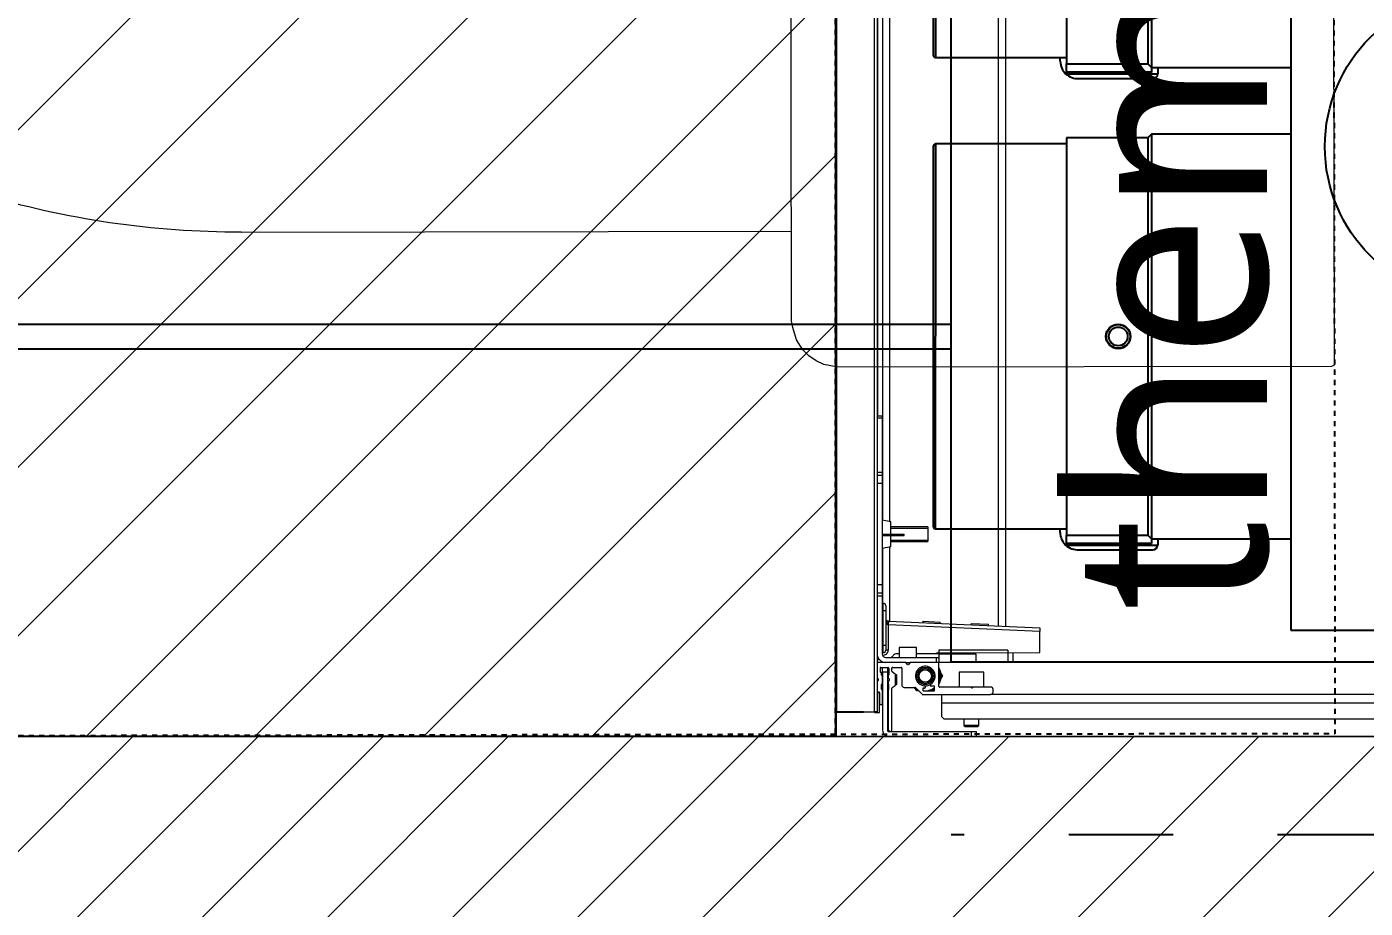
# Model space of a CAD drawing. Header units: centimetres. Extents: x 2191 to 12545, y -680 to 18662.
# Drawn here: x 10166.2 to 10220.5, y 9102.4 to 9138.2 of the extents above; entities that cross this region are included whole.
import ezdxf

# ---------------------------------------------------------------- set-up
doc = ezdxf.new("R2010")
doc.units = ezdxf.units.CM
for name, pattern in [('prlm_vmc', [0.282222, 0.141111, -0.141111]), ('Style de ligne -1', [0.41664, 0.20828, -0.20836]), ('VW-01', [0.41656, 0.20828, -0.20828])]:
    doc.linetypes.add(name, pattern=pattern)
for name, color, linetype in [('B Aménagement intérieur', 252, 'Continuous'), ('B Faux plafonds', 252, 'Continuous'), ('B Faux plafonds_Hatch', 252, 'Continuous'), ('B GÈnÈral_Hatch', 252, 'Continuous'), ('B Général', 252, 'Continuous'), ('C ANNOTATIONS-prestations', 252, 'Continuous'), ('D SURFACES-shab', 252, 'Continuous'), ('prlm-CHAUFF', 4, 'Continuous')]:
    doc.layers.add(name, color=color, linetype=linetype)
doc.styles.add('prlm-chauff', font='trebucbi.ttf', dxfattribs={"height": 18})
doc.styles.get("Standard").update_dxf_attribs({"font": 'isocp.shx', "height": 15})

# ---------------------------------------------------------------- blocks, each defined once
blk = doc.blocks.new('200_wc-2')
at = {"layer": 'B Général', "color": 7, "linetype": 'Continuous', "lineweight": 5}
for p, q in [((-25, -20.1), (-25, 0)), ((-24.9, 0.1), (24.9, 0.1)), ((-19.5, -44.2), (-19.5, -21.9))]:
    blk.add_line(p, q, dxfattribs=at)
at = {"layer": 'B Général', "color": 7, "linetype": 'Continuous', "lineweight": 5, "flags": 128}
blk.add_lwpolyline([(-25, -20.1), (-24.9, -20.6), (-24.75, -20.9), (-24.55, -21.2), (-24.3, -21.45), (-23.9, -21.7), (-23.4, -21.85), (-23.15, -21.9), (23.25, -21.9), (23.55, -21.85), (23.9, -21.7), (24.2, -21.5), (24.45, -21.3), (24.65, -21.05), (24.8, -20.75), (24.9, -20.5), (24.95, -20.3), (25, -20.1)], dxfattribs=at)
blk.add_lwpolyline([(-19.5, -44.199), (-19.5, -44.2, 0.036537), (-19.11, -49.53, 0.035337), (-17.941, -54.747), (-17.94, -54.75, 0.041299), (-16.221, -59.088), (-16.22, -59.09), (-16.217, -59.097, 0.041783), (-13.79, -63.08, 0.053503), (-10.774, -66.396), (-10.77, -66.4, 0.054816), (-7.122, -69.019), (-7.12, -69.02, 0.063755), (-3.68, -70.42), (-3.678, -70.421, 0.064897), (0, -70.9)], format="xyb", dxfattribs=at)
at = {"layer": 'B Général', "color": 7, "linetype": 'Continuous', "lineweight": 5}
blk.add_arc((-24.9, 0), 0.1, 90, 180, dxfattribs=at)
blk = doc.blocks.new('Groupe-126-1')
at = {"layer": 'B Général', "color": 154, "linetype": 'Style de ligne -1', "true_color": 0x0053a6, "flags": 128}
blk.add_lwpolyline([(-35.4, 7.6), (35.6, 7.6), (35.6, -32.4), (-35.4, -32.4)], close=True, dxfattribs=at)
at = {"layer": 'B Général', "xscale": -1, "rotation": 270}
blk.add_blockref('200_wc-2', (35.5, 7.5), dxfattribs=at)
blk = doc.blocks.new('WC-plan-PMR')
at = {"layer": 'B Général', "color": 7}
blk.add_blockref('Groupe-126-1', (0, 0), dxfattribs=at)
blk = doc.blocks.new('Groupe-139-1')
at = {"layer": 'B Faux plafonds_Hatch', "linetype": 'Continuous', "lineweight": 5, "true_color": 0xaaaaaa}
h = blk.add_hatch(dxfattribs=at)
h.set_pattern_fill('F_P__SOFFITE', color=253, style=0, pattern_type=2)
h.set_pattern_definition([(45, (0, 0.2205), (-3.5277778, 3.3072917), [])])
h.paths.add_polyline_path([(10699.448, 4450.394), (10830.099, 4450.394), (10830.099, 4300.384), (10699.448, 4300.384)])
at = {"layer": 'B Faux plafonds', "color": 7, "linetype": 'VW-01', "flags": 128}
blk.add_lwpolyline([(10699.448, 4450.394), (10830.099, 4450.394), (10830.099, 4300.384), (10699.448, 4300.384)], close=True, dxfattribs=at)
at = {"layer": 'D SURFACES-shab', "color": 1, "lineweight": 18, "true_color": 0xff0000, "flags": 128}
blk.add_lwpolyline([(10699.448, 4450.394), (10830.099, 4450.394), (10830.099, 4300.397), (10699.448, 4300.397)], close=True, dxfattribs=at)
at = {"layer": 'B Général', "color": 7, "rotation": 0.09337549009251679}
blk.add_blockref('WC-plan-PMR', (10814.705, 4332.834), dxfattribs=at)
blk = doc.blocks.new('Gaine 150_70')
at = {"layer": 'B Général', "color": 7, "linetype": 'Continuous', "lineweight": 5}
blk.add_line((18.5, 36.305), (-69, 36.305), dxfattribs=at)
at = {"layer": 'B Général', "color": 7, "linetype": 'Continuous', "lineweight": 5, "flags": 128}
for points in [[(-70, 36.305), (19.5, 36.305), (19.5, -2.715), (-70, -2.715)], [(-70, -2.7), (-70, 36.3), (19.5, 36.3), (19.5, -2.7)]]:
    blk.add_lwpolyline(points, close=True, dxfattribs=at)
at = {"layer": 'C ANNOTATIONS-prestations'}
blk.add_line((-69, 36.305), (-69, 35.205), dxfattribs=at)
at = {"layer": 'C ANNOTATIONS-prestations', "lineweight": 5}
for p, q in [((-69.03, 34.755), (-69.03, 34.555)), ((-69, 34.755), (-69.03, 34.755)), ((-69, 35.205), (-69, 34.755)), ((-69, 34.655), (-69, 34.755)), ((-69, 34.755), (18.5, 34.755)), ((-70, 34.185), (-70, 30.835)), ((-69.8, 34.185), (-69.8, 30.835)), ((-67.4, 34.435), (-69.75, 34.435)), ((-67.4, 34.235), (-69.75, 34.235)), ((-68.105, 34.205), (-69.7, 34.205)), ((-69.03, 34.555), (-68.23, 34.555)), ((18.5, 34.655), (-69, 34.655)), ((-68.7, 34.525), (-68.7, 34.465)), ((-68.23, 34.555), (-68.67, 34.555)), ((-68.67, 34.435), (-68.135, 34.435)), ((-68.23, 34.555), (-68.23, 34.655)), ((-68.2, 34.625), (-68.2, 34.585)), ((-68.077, 34.185), (-67.903, 34.185)), ((-67.904, 34.485), (-68.076, 34.485)), ((-67.94, 34.485), (-67.901, 34.446)), ((-67.901, 34.446), (-67.868, 34.446)), ((-67.9, 34.235), (-67.9, 34.185)), ((-67.783, 34.205), (-67.875, 34.205)), ((-67.857, 34.185), (-67.857, 34.235)), ((-67.845, 34.435), (-67.56, 34.435)), ((-67.771, 34.655), (-67.721, 34.606)), ((-67.762, 34.196), (-67.721, 34.156)), ((-67.736, 34.62), (-67.664, 34.62)), ((-67.679, 34.606), (-67.629, 34.655)), ((-67.679, 34.156), (-67.638, 34.196)), ((-67.53, 34.205), (-67.617, 34.205)), ((-67.543, 34.185), (-67.543, 34.235)), ((-67.537, 34.446), (-67.499, 34.446)), ((-67.23, 34.185), (-67.502, 34.185)), ((-67.4, 34.485), (-67.501, 34.485)), ((-67.5, 34.185), (-67.5, 34.235)), ((-67.499, 34.446), (-67.46, 34.485)), ((-67.4, 34.505), (-67.4, 34.485)), ((-67.4, 34.435), (-67.2, 34.435)), ((-67.4, 34.235), (-67.4, 34.435)), ((-67.2, 34.235), (-67.4, 34.235)), ((-67.23, 34.535), (-67.37, 34.535)), ((-67.2, 34.505), (-67.2, 34.215)), ((-67, 34.625), (-67, 34.655)), ((-67, 33.517), (-67, 34.625)), ((-66.9, 34.55), (-66.9, 34.655)), ((-66.8, 34.305), (-66.8, 32.255)), ((-64.317, 34.455), (-66.65, 34.455)), ((-66.6, 34.405), (-66.6, 34.455)), ((-66.6, 34.405), (-66.3, 34.405)), ((-66.3, 34.305), (-66.5, 34.305)), ((-66.5, 34.205), (-66.5, 34.305)), ((-65.471, 34.205), (-66.5, 34.205)), ((-66.3, 34.455), (-66.3, 34.405)), ((-66.3, 34.405), (-64.9, 34.405)), ((-66.3, 34.405), (-66.3, 34.305)), ((-64.9, 34.305), (-66.3, 34.305)), ((-65.75, 28.055), (-65.471, 34.205)), ((-65.321, 34.198), (-65.6, 28.055)), ((-65.471, 34.205), (-65.47, 34.21)), ((-65.321, 34.198), (-65.471, 34.205)), ((-65.32, 34.21), (-65.321, 34.198)), ((-64.9, 34.405), (-64.9, 34.455)), ((-64.9, 34.405), (-64.6, 34.405)), ((-64.9, 34.405), (-64.9, 34.305)), ((-64.7, 34.305), (-64.9, 34.305)), ((-64.6, 34.455), (-64.6, 34.405)), ((-62.366, 34.435), (-64.6, 34.435)), ((-64.317, 34.455), (-64.317, 34.655)), ((-64.182, 34.455), (-64.317, 34.455)), ((-64.182, 34.655), (-64.182, 34.455)), ((-63.85, 34.455), (-64.182, 34.455)), ((-63.85, 34.455), (-63.85, 34.655)), ((-59.75, 34.455), (-63.85, 34.455)), ((-62.37, 34.455), (-62.3, 34.105)), ((-61.85, 34.455), (-61.85, 33.696)), ((-61.8, 34.455), (-61.8, 33.696)), ((-61.3, 34.105), (-61.23, 34.455)), ((-23.65, 34.435), (-61.234, 34.435)), ((-59.75, 34.455), (-59.75, 34.655)), ((-59.418, 34.455), (-59.75, 34.455)), ((-59.418, 34.455), (-59.418, 34.655)), ((-59.283, 34.455), (-59.418, 34.455)), ((-59.283, 34.655), (-59.283, 34.455)), ((-57.1, 34.455), (-59.283, 34.455)), ((-57.1, 34.455), (-57.1, 34.655)), ((-57, 34.455), (-57.1, 34.455)), ((-57, 34.655), (-57, 34.455)), ((-23.583, 34.635), (-57, 34.635)), ((-69.8, 34.105), (-69.8, 34.085)), ((-69.77, 34.055), (-68.041, 34.055)), ((-68.016, 34.042), (-67.929, 33.918)), ((-67.23, 33.655), (-67.91, 33.655)), ((-67.904, 33.905), (-67.496, 33.905)), ((-67.9, 33.905), (-67.9, 33.875)), ((-67.9, 33.875), (-67.5, 33.875)), ((-67.9, 33.875), (-67.88, 33.855)), ((-67.88, 33.855), (-67.52, 33.855)), ((-67.857, 33.855), (-67.857, 33.905)), ((-67.543, 33.855), (-67.543, 33.905)), ((-67.52, 33.855), (-67.5, 33.875)), ((-67.5, 33.875), (-67.5, 33.905)), ((-67.471, 33.918), (-67.384, 34.042)), ((-67.359, 34.055), (-67.23, 34.055)), ((-67.2, 34.025), (-67.2, 33.685)), ((-66.4, 33.755), (-66.8, 33.755)), ((-66.65, 33.755), (-66.65, 33.852)), ((-66.4, 33.055), (-66.4, 33.755)), ((-65.324, 34.135), (-62.306, 34.135)), ((-62.3, 34.105), (-61.85, 34.105)), ((-62.1, 34.105), (-62.1, 32.605)), ((-62.039, 34.105), (-62.039, 32.605)), ((-61.85, 33.696), (-61.8, 33.696)), ((-61.85, 33.696), (-61.85, 33.56)), ((-61.8, 34.105), (-61.3, 34.105)), ((-61.8, 33.696), (-61.8, 33.56)), ((-61.561, 34.105), (-61.561, 32.605)), ((-61.5, 32.605), (-61.5, 34.105)), ((-61.294, 34.135), (-23.75, 34.135)), ((-68.019, 33.106), (-68.291, 32.834)), ((-68.156, 33.055), (-68.056, 33.113)), ((-68.01, 33.555), (-68.01, 33.127)), ((-67.079, 33.426), (-67.009, 33.496)), ((-67.009, 33.314), (-67.079, 33.384)), ((-67, 33.517), (-67, 33.293)), ((-67, 32.185), (-67, 33.293)), ((-61.85, 33.56), (-61.8, 33.56)), ((-68.3, 32.813), (-68.3, 30.055)), ((-68.156, 32.969), (-68.156, 33.055)), ((-68.15, 32.775), (-68.15, 32.355)), ((-68.07, 32.805), (-68.12, 32.805)), ((-68.04, 32.735), (-68.04, 32.775)), ((-67.979, 32.705), (-68.01, 32.705)), ((-67.2, 32.899), (-67.2, 32.511)), ((-66.8, 33.055), (-66.4, 33.055)), ((-66.65, 32.155), (-66.65, 33.055)), ((-65.334, 32.803), (-65.384, 32.805)), ((-65.334, 32.803), (-65.366, 32.101)), ((-61.5, 32.605), (-62.1, 32.605)), ((-69.2, 32.035), (-69.3, 31.935)), ((-69.2, 32.035), (-68.65, 32.035)), ((-68.65, 32.035), (-68.3, 32.035)), ((-68.65, 1.335), (-68.65, 32.035)), ((-68.104, 32.325), (-68.15, 32.351)), ((-68.12, 32.325), (-67.99, 32.325)), ((-68, 30.867), (-68, 32.125)), ((-67.97, 32.155), (-67.03, 32.155)), ((-67.96, 32.355), (-67.96, 32.465)), ((-67.93, 32.495), (-67.907, 32.495)), ((-67.55, 32.005), (-67.65, 32.063)), ((-67.45, 32.063), (-67.55, 32.005)), ((-67, 32.255), (-66.8, 32.255)), ((-67, 32.155), (-67, 32.185)), ((-67, 30.655), (-67, 32.155)), ((-66.8, 32.155), (-67, 32.155)), ((-66.8, 32.255), (-66.8, 32.155)), ((-66.65, 32.155), (-66.8, 32.155)), ((-66.65, 32.257), (-66.61, 32.255)), ((-66.5, 32.155), (-66.65, 32.155)), ((-66.65, 32.155), (-66.65, 30.655)), ((-66.61, 32.255), (-66.601, 28.055)), ((-66.5, 29.355), (-66.5, 32.155)), ((-65.416, 32.104), (-65.366, 32.101)), ((-69.3, 1.435), (-69.3, 31.935)), ((-69.55, 31.135), (-69.6, 31.085)), ((-69.6, 31.085), (-69.6, 30.585)), ((-69.55, 30.535), (-69.55, 31.135)), ((-69.3, 31.135), (-69.55, 31.135)), ((-67.4, 31.335), (-68, 31.335)), ((-67.4, 30.335), (-67.4, 31.335)), ((-70, 30.635), (-70, 30.835)), ((-70, 30.835), (-69.8, 30.835)), ((-69.8, 30.635), (-70, 30.635)), ((-69.8, 30.835), (-69.8, 30.635)), ((-69.6, 30.585), (-69.55, 30.535)), ((-69.55, 30.535), (-69.3, 30.535)), ((-68.029, 30.826), (-68.009, 30.846)), ((-68.009, 30.764), (-68.029, 30.784)), ((-68, 30.743), (-68, 30.867)), ((-68, 30.055), (-68, 30.743)), ((-67, 29.355), (-67, 30.655)), ((-66.65, 30.655), (-67, 30.655)), ((-65.423, 30.841), (-65.473, 30.843)), ((-65.423, 30.841), (-65.455, 30.139)), ((-68.3, 3.285), (-68.3, 30.055)), ((-68.2, 29.955), (-68.1, 29.955)), ((-68, 30.335), (-67.4, 30.335)), ((-65.505, 30.142), (-65.455, 30.139)), ((-67, 29.155), (-67, 29.355)), ((-66.5, 29.355), (-67, 29.355)), ((-65.537, 29.435), (-23.925, 29.435)), ((-65.524, 29.735), (-23.925, 29.735)), ((-66.603, 29.155), (-67, 29.155)), ((-66.601, 28.055), (-65.75, 28.055)), ((-65.6, 28.055), (-65.75, 28.055))]:
    blk.add_line(p, q, dxfattribs=at)
at = {"layer": 'C ANNOTATIONS-prestations', "lineweight": 5, "flags": 128}
for points in [[(-69.75, 34.435, 0.198912), (-69.927, 34.362, 0.198912), (-70, 34.185)], [(-69.75, 34.235, 0.198912), (-69.785, 34.22, 0.198912), (-69.8, 34.185)], [(-69.7, 34.205, 0.198912), (-69.771, 34.176, 0.198912), (-69.8, 34.105)], [(-68.67, 34.555, 0.198912), (-68.691, 34.546, 0.198912), (-68.7, 34.525)], [(-68.7, 34.465, 0.198912), (-68.691, 34.444, 0.198912), (-68.67, 34.435)], [(-68.23, 34.555, 0.198912), (-68.209, 34.564, 0.198912), (-68.2, 34.585)], [(-68.17, 34.655, 0.198912), (-68.191, 34.646, 0.198912), (-68.2, 34.625)], [(-68.135, 34.435, 0.17724), (-68.116, 34.442, 0.17724), (-68.105, 34.46)], [(-68.076, 34.485, 0.17724), (-68.095, 34.478, 0.17724), (-68.105, 34.46)], [(-68.105, 34.205, 0.155096), (-68.094, 34.191, 0.155096), (-68.077, 34.185)], [(-67.875, 34.46, 0.17724), (-67.885, 34.478, 0.17724), (-67.904, 34.485)], [(-67.903, 34.185, 0.155096), (-67.886, 34.191, 0.155096), (-67.875, 34.205)], [(-67.9, 34.435, 0.013224), (-67.9, 34.44, 0.013224), (-67.901, 34.446)], [(-67.875, 34.46, 0.17724), (-67.864, 34.442, 0.17724), (-67.845, 34.435)], [(-67.762, 34.196, 0.098491), (-67.772, 34.203, 0.098491), (-67.783, 34.205)], [(-67.721, 34.606, 0.198912), (-67.7, 34.597, 0.198912), (-67.679, 34.606)], [(-67.617, 34.205, 0.098491), (-67.628, 34.203, 0.098491), (-67.638, 34.196)], [(-67.56, 34.435, 0.17724), (-67.541, 34.442, 0.17724), (-67.53, 34.46)], [(-67.501, 34.485, 0.17724), (-67.52, 34.478, 0.17724), (-67.53, 34.46)], [(-67.53, 34.205, 0.155096), (-67.519, 34.191, 0.155096), (-67.502, 34.185)], [(-67.499, 34.446, 0.013224), (-67.5, 34.44, 0.013224), (-67.5, 34.435)], [(-67.37, 34.535, 0.198912), (-67.391, 34.526, 0.198912), (-67.4, 34.505)], [(-67.2, 34.505, 0.198912), (-67.209, 34.526, 0.198912), (-67.23, 34.535)], [(-67.23, 34.185, 0.198912), (-67.209, 34.194, 0.198912), (-67.2, 34.215)], [(-67, 34.625, 0.198912), (-67.009, 34.646, 0.198912), (-67.03, 34.655)], [(-66.65, 34.655, 0.198912), (-66.897, 34.552, 0.198912), (-67, 34.305)], [(-66.65, 34.455, 0.198912), (-66.756, 34.411, 0.198912), (-66.8, 34.305)], [(-66.695, 34.448, 0.227222), (-66.656, 34.28, 0.227222), (-66.5, 34.205)], [(-66.6, 34.405, 0.198912), (-66.571, 34.334, 0.198912), (-66.5, 34.305)], [(-65.22, 34.305, 0.193016), (-65.289, 34.277, 0.193016), (-65.32, 34.21)], [(-64.7, 34.305, 0.198912), (-64.629, 34.334, 0.198912), (-64.6, 34.405)], [(-69.8, 34.085, 0.198912), (-69.791, 34.064, 0.198912), (-69.77, 34.055)], [(-68.016, 34.042, 0.120588), (-68.027, 34.052, 0.120588), (-68.041, 34.055)], [(-67.91, 33.655, 0.198912), (-67.981, 33.626, 0.198912), (-68.01, 33.555)], [(-67.929, 33.918, 0.120588), (-67.918, 33.908, 0.120588), (-67.904, 33.905)], [(-67.721, 34.156, 0.198912), (-67.7, 34.147, 0.198912), (-67.679, 34.156)], [(-67.496, 33.905, 0.120588), (-67.482, 33.908, 0.120588), (-67.471, 33.918)], [(-67.359, 34.055, 0.120588), (-67.373, 34.052, 0.120588), (-67.384, 34.042)], [(-67.2, 34.025, 0.198912), (-67.209, 34.046, 0.198912), (-67.23, 34.055)], [(-67.23, 33.655, 0.198912), (-67.209, 33.664, 0.198912), (-67.2, 33.685)], [(-66.8, 34.087, 0.028434), (-66.763, 34.044, 0.028434), (-66.722, 34.005)], [(-66.65, 33.852, 0.109774), (-66.669, 33.936, 0.109774), (-66.722, 34.005)], [(-68.01, 33.164, 0.041018), (-68.079, 33.083, 0.041018), (-68.133, 32.992)], [(-68.019, 33.106, 0.098491), (-68.012, 33.116, 0.098491), (-68.01, 33.127)], [(-67.882, 32.482, 0.366532), (-67.384, 32.341, 0.366532), (-67.164, 32.808, 0.366532), (-67.588, 33.103, 0.366532), (-67.949, 32.733)], [(-67.079, 33.426, 0.198912), (-67.088, 33.405, 0.198912), (-67.079, 33.384)], [(-67.009, 33.496, 0.098491), (-67.002, 33.506, 0.098491), (-67, 33.517)], [(-67, 33.293, 0.098491), (-67.002, 33.304, 0.098491), (-67.009, 33.314)], [(-68.291, 32.834, 0.098491), (-68.298, 32.824, 0.098491), (-68.3, 32.813)], [(-68.12, 32.805, 0.198912), (-68.141, 32.796, 0.198912), (-68.15, 32.775)], [(-68.143, 32.794, 0.018566), (-68.148, 32.75, 0.018566), (-68.15, 32.705)], [(-68.15, 32.705, 0.085942), (-68.115, 32.503, 0.085942), (-68.014, 32.325)], [(-68.04, 32.775, 0.198912), (-68.049, 32.796, 0.198912), (-68.07, 32.805)], [(-68.04, 32.735, 0.198912), (-68.031, 32.714, 0.198912), (-68.01, 32.705)], [(-67.979, 32.705, 0.189855), (-67.958, 32.713, 0.189855), (-67.949, 32.733)], [(-67.949, 32.733, 0.008728), (-67.95, 32.719, 0.008728), (-67.95, 32.705)], [(-67.95, 32.705, 0.074153), (-67.933, 32.588, 0.074153), (-67.882, 32.482)], [(-68.15, 32.455, 0.02871), (-68.117, 32.388, 0.02871), (-68.077, 32.325)], [(-68.15, 32.355, 0.198912), (-68.141, 32.334, 0.198912), (-68.12, 32.325)], [(-67.97, 32.155, 0.198912), (-67.991, 32.146, 0.198912), (-68, 32.125)], [(-67.99, 32.325, 0.198912), (-67.969, 32.334, 0.198912), (-67.96, 32.355)], [(-67.93, 32.495, 0.198912), (-67.951, 32.486, 0.198912), (-67.96, 32.465)], [(-67.882, 32.482, 0.122946), (-67.893, 32.491, 0.122946), (-67.907, 32.495)], [(-67.896, 32.155, 0.14145), (-67.55, 32.055, 0.14145), (-67.204, 32.155)], [(-67.79, 32.155, 0.103148), (-67.55, 32.105, 0.103148), (-67.31, 32.155)], [(-67.03, 32.155, 0.198912), (-67.009, 32.164, 0.198912), (-67, 32.185)], [(-68.029, 30.826, 0.198912), (-68.038, 30.805, 0.198912), (-68.029, 30.784)], [(-68.009, 30.846, 0.098491), (-68.002, 30.856, 0.098491), (-68, 30.867)], [(-68, 30.743, 0.098491), (-68.002, 30.754, 0.098491), (-68.009, 30.764)], [(-68.3, 30.055, 0.198912), (-68.271, 29.984, 0.198912), (-68.2, 29.955)], [(-68.1, 29.955, 0.198912), (-68.029, 29.984, 0.198912), (-68, 30.055)]]:
    blk.add_lwpolyline(points, format="xyb", dxfattribs=at)
at = {"layer": 'C ANNOTATIONS-prestations', "lineweight": 5}
for radius in [0.35, 0.3, 0.25]:
    blk.add_circle((-67.55, 32.705), radius, dxfattribs=at)
for points, knots in [([(-65.22, 34.305), (-65.254, 34.305), (-65.318, 34.298), (-65.367, 34.286), (-65.396, 34.276), (-65.421, 34.265), (-65.441, 34.252), (-65.453, 34.242), (-65.462, 34.232), (-65.469, 34.218), (-65.47, 34.211), (-65.47, 34.21), (-65.47, 34.21)], [0, 0, 0, 1, 2, 3, 4, 5, 6, 7, 8, 9, 9, 10, 10, 10]), ([(-65.47, 34.21), (-65.431, 34.208), (-65.38, 34.207), (-65.352, 34.207), (-65.333, 34.207), (-65.324, 34.208), (-65.322, 34.209), (-65.321, 34.209), (-65.32, 34.209), (-65.32, 34.209), (-65.32, 34.21)], [0, 0, 0, 1, 2, 3, 4, 5, 6, 7, 7, 8, 8, 8])]:
    blk.add_open_spline(points, degree=2, knots=knots, dxfattribs=at)
blk = doc.blocks.new('xi.thema+')
at = {"layer": 'prlm-CHAUFF', "color": 7, "linetype": 'prlm_vmc', "ltscale": 30}
for points in [[(-27.9, 0), (-27.9, 34.4)], [(27.9, 0), (27.9, 34.4)]]:
    blk.add_lwpolyline(points, dxfattribs=at)
at = {"layer": 'prlm-CHAUFF', "color": 0}
blk.add_lwpolyline([(-20.9, 0), (-20.9, 34.4), (20.9, 34.4), (20.9, 0)], close=True, dxfattribs=at)
for radius in [6.25, 4]:
    blk.add_circle((0, 13), radius, dxfattribs=at)
at = {"layer": 'prlm-CHAUFF', "color": 0, "insert": (0, 25.539), "char_height": 8, "width": 7.19706, "attachment_point": 5, "style": 'prlm-chauff'}
blk.add_mtext('thema+', dxfattribs=at)
blk = doc.blocks.new('xi.uta-yzen-d')
at = {"layer": 'prlm-CHAUFF', "ltscale": 50}
for p, q in [((-36.4, 35.02), (-20.8, 35.02)), ((-36.4, 35.02), (-36.4, 29.72)), ((-20.9, 35.12), (-36.3, 35.12)), ((-20.8, 29.72), (-20.8, 35.02)), ((-17.3, 35.02), (-1.7, 35.02)), ((-17.3, 35.02), (-17.3, 29.72)), ((-1.8, 35.12), (-17.2, 35.12)), ((-1.7, 29.72), (-1.7, 35.02)), ((1.8, 35.02), (17.4, 35.02)), ((1.8, 35.02), (1.8, 29.72)), ((1.9, 35.12), (17.3, 35.12)), ((17.4, 29.72), (17.4, 35.02)), ((20.9, 35.02), (36.5, 35.02)), ((20.9, 35.02), (20.9, 29.72)), ((21, 35.12), (36.4, 35.12)), ((36.5, 29.72), (36.5, 35.02)), ((-36.55, 29.97), (-36.4, 29.97)), ((-17.45, 29.97), (-17.3, 29.97)), ((1.65, 29.97), (1.8, 29.97)), ((20.75, 29.97), (20.9, 29.97)), ((-37.056, 29.72), (-36.65, 29.72)), ((-37.056, 29.72), (-37.056, 26.02)), ((-37, 29.72), (-37, 26.27)), ((-36.98, 29.72), (-36.98, 26.27)), ((-20.55, 29.72), (-36.65, 29.72)), ((-36.65, 29.72), (-36.65, 26.42)), ((-20.55, 26.42), (-20.55, 29.72)), ((-17.956, 29.72), (-17.55, 29.72)), ((-17.956, 29.72), (-17.956, 26.02)), ((-17.9, 29.72), (-17.9, 26.27)), ((-17.88, 29.72), (-17.88, 26.27)), ((-1.45, 29.72), (-17.55, 29.72)), ((-17.55, 29.72), (-17.55, 26.42)), ((-1.45, 26.42), (-1.45, 29.72)), ((1.144, 29.72), (1.55, 29.72)), ((1.144, 29.72), (1.144, 26.02)), ((1.2, 29.72), (1.2, 26.27)), ((1.22, 29.72), (1.22, 26.27)), ((17.65, 29.72), (1.55, 29.72)), ((1.55, 29.72), (1.55, 26.42)), ((17.65, 26.42), (17.65, 29.72)), ((20.244, 29.72), (20.65, 29.72)), ((20.244, 29.72), (20.244, 26.02)), ((20.3, 29.72), (20.3, 26.27)), ((20.32, 29.72), (20.32, 26.27)), ((36.75, 29.72), (20.65, 29.72)), ((20.65, 29.72), (20.65, 26.42)), ((36.75, 26.42), (36.75, 29.72)), ((-37.25, 29.216), (-37.25, 26.22)), ((-18.15, 29.216), (-18.15, 26.22)), ((0.95, 29.216), (0.95, 26.22)), ((20.05, 29.216), (20.05, 26.22)), ((-37, 28.42), (-36.98, 28.42)), ((-17.9, 28.42), (-17.88, 28.42)), ((1.2, 28.42), (1.22, 28.42)), ((20.3, 28.42), (20.32, 28.42)), ((-36.98, 28.07), (-37, 28.07)), ((-37, 27.693), (-36.98, 27.693)), ((-17.88, 28.07), (-17.9, 28.07)), ((-17.9, 27.693), (-17.88, 27.693)), ((1.22, 28.07), (1.2, 28.07)), ((1.2, 27.693), (1.22, 27.693)), ((20.32, 28.07), (20.3, 28.07)), ((20.3, 27.693), (20.32, 27.693)), ((-36.98, 27.343), (-37, 27.343)), ((-37, 27.293), (-36.98, 27.293)), ((-36.98, 27.193), (-37, 27.193)), ((-17.88, 27.343), (-17.9, 27.343)), ((-17.9, 27.293), (-17.88, 27.293)), ((-17.88, 27.193), (-17.9, 27.193)), ((1.22, 27.343), (1.2, 27.343)), ((1.2, 27.293), (1.22, 27.293)), ((1.22, 27.193), (1.2, 27.193)), ((20.32, 27.343), (20.3, 27.343)), ((20.3, 27.293), (20.32, 27.293)), ((20.32, 27.193), (20.3, 27.193)), ((-36.98, 26.27), (-37, 26.27)), ((-36.8, 26.27), (-36.98, 26.27)), ((-36.65, 26.42), (-36.8, 26.27)), ((-20.4, 26.27), (-36.8, 26.27)), ((-36.8, 26.27), (-36.8, 20.62)), ((-20.55, 26.42), (-36.65, 26.42)), ((-20.4, 26.27), (-20.55, 26.42)), ((-20.4, 20.62), (-20.4, 26.27)), ((-17.88, 26.27), (-17.9, 26.27)), ((-17.7, 26.27), (-17.88, 26.27)), ((-17.55, 26.42), (-17.7, 26.27)), ((-1.3, 26.27), (-17.7, 26.27)), ((-17.7, 26.27), (-17.7, 20.62)), ((-1.45, 26.42), (-17.55, 26.42)), ((-1.3, 26.27), (-1.45, 26.42)), ((-1.3, 20.62), (-1.3, 26.27)), ((1.22, 26.27), (1.2, 26.27)), ((1.4, 26.27), (1.22, 26.27)), ((1.55, 26.42), (1.4, 26.27)), ((17.8, 26.27), (1.4, 26.27)), ((1.4, 26.27), (1.4, 20.62)), ((17.65, 26.42), (1.55, 26.42)), ((17.8, 26.27), (17.65, 26.42)), ((17.8, 20.62), (17.8, 26.27)), ((20.32, 26.27), (20.3, 26.27)), ((20.5, 26.27), (20.32, 26.27)), ((20.65, 26.42), (20.5, 26.27)), ((36.9, 26.27), (20.5, 26.27)), ((20.5, 26.27), (20.5, 20.62)), ((36.75, 26.42), (20.65, 26.42)), ((36.9, 26.27), (36.75, 26.42)), ((36.9, 20.62), (36.9, 26.27)), ((-36.8, 26.02), (-37.05, 26.02)), ((-17.7, 26.02), (-17.95, 26.02)), ((1.4, 26.02), (1.15, 26.02)), ((20.5, 26.02), (20.25, 26.02))]:
    blk.add_line(p, q, dxfattribs=at)
for points in [[(0, 30), (0, 0), (39, 0), (39, 30)], [(0.571, 29.429), (0.571, 0.571), (38.429, 0.571), (38.429, 29.429)], [(-40.5, 20.62), (-40.5, 3.9), (40.5, 3.9), (40.5, 20.62)]]:
    blk.add_lwpolyline(points, close=True, dxfattribs=at)
for centre, radius in [((-28.6, 27.62), 0.5), ((-28.6, 27.62), 0.48), ((-28.6, 27.62), 0.38), ((-9.5, 27.62), 0.5), ((-9.5, 27.62), 0.48), ((-9.5, 27.62), 0.38), ((9.6, 27.62), 0.5), ((9.6, 27.62), 0.48), ((9.6, 27.62), 0.38), ((28.7, 27.62), 0.5), ((28.7, 27.62), 0.48), ((28.7, 27.62), 0.38)]:
    blk.add_circle(centre, radius, dxfattribs=at)
for centre, radius, start, end in [((-36.3, 35.02), 0.1, 90, 180), ((-20.9, 35.02), 0.1, 0, 90), ((-17.2, 35.02), 0.1, 90, 180), ((-1.8, 35.02), 0.1, 0, 90), ((1.9, 35.02), 0.1, 90, 180), ((17.3, 35.02), 0.1, 0, 90), ((21, 35.02), 0.1, 90, 180), ((36.4, 35.02), 0.1, 0, 90), ((-36.55, 29.27), 0.7, 90, 136.2731), ((-17.45, 29.27), 0.7, 90, 136.2731), ((1.65, 29.27), 0.7, 90, 136.2731), ((20.75, 29.27), 0.7, 90, 136.2731), ((-36.475, 29.24), 0.776, 138.5248, 181.7675), ((-17.375, 29.24), 0.776, 138.5248, 181.7675), ((1.725, 29.24), 0.776, 138.5248, 181.7675), ((20.825, 29.24), 0.776, 138.5248, 181.7675), ((-37.05, 26.22), 0.2, 180, 268.3239), ((-17.95, 26.22), 0.2, 180, 268.3239), ((1.15, 26.22), 0.2, 180, 268.3239), ((20.25, 26.22), 0.2, 180, 268.3239), ((-37.05, 26.22), 0.2, 268.3239, 270), ((-17.95, 26.22), 0.2, 268.3239, 270), ((1.15, 26.22), 0.2, 268.3239, 270), ((20.25, 26.22), 0.2, 268.3239, 270)]:
    blk.add_arc(centre, radius, start, end, dxfattribs=at)
for centre, major_axis, ratio, start_param, end_param in [((-36.55, 28.959), (-0.45, 0), 0.974723, 5.983927, 6.283185), ((-17.45, 28.959), (-0.45, 0), 0.974723, 5.983927, 6.283185), ((1.65, 28.959), (-0.45, 0), 0.974723, 5.983927, 6.283185), ((20.75, 28.959), (-0.45, 0), 0.974723, 5.983927, 6.283185), ((-36.55, 28.603), (-0.45, 0), 0.974723, 5.983927, 6.283185), ((-35.75, 28.603), (-1.25, 0), 0.146694, 0, 0.179125), ((-17.45, 28.603), (-0.45, 0), 0.974723, 5.983927, 6.283185), ((-16.65, 28.603), (-1.25, 0), 0.146694, 0, 0.179125), ((1.65, 28.603), (-0.45, 0), 0.974723, 5.983927, 6.283185), ((2.45, 28.603), (-1.25, 0), 0.146694, 0, 0.179125), ((20.75, 28.603), (-0.45, 0), 0.974723, 5.983927, 6.283185), ((21.55, 28.603), (-1.25, 0), 0.146694, 0, 0.179125)]:
    blk.add_ellipse(centre, major_axis=major_axis, ratio=ratio, start_param=start_param, end_param=end_param, dxfattribs=at)
for points in [[(-36.982, 29.391), (-36.986, 29.379), (-36.989, 29.366), (-36.997, 29.324), (-37, 29.294), (-37, 29.265)], [(-17.882, 29.391), (-17.886, 29.379), (-17.889, 29.366), (-17.897, 29.324), (-17.9, 29.294), (-17.9, 29.265)], [(1.218, 29.391), (1.214, 29.379), (1.211, 29.366), (1.203, 29.324), (1.2, 29.294), (1.2, 29.265)], [(20.318, 29.391), (20.314, 29.379), (20.311, 29.366), (20.303, 29.324), (20.3, 29.294), (20.3, 29.265)]]:
    blk.add_open_spline(points, degree=3, knots=[0.8185803, 0.8185803, 0.8185803, 0.8185803, 0.875, 0.875, 1, 1, 1, 1], dxfattribs=at)
at = {"layer": 'prlm-CHAUFF', "ltscale": 50, "insert": (7.303, 16.894), "char_height": 10, "width": 139.79252, "attachment_point": 1}
blk.add_mtext('UTA', dxfattribs=at)

msp = doc.modelspace()

# ---------------------------------------------------------------- hatches: boundary and pattern name
at = {"layer": 'B GÈnÈral_Hatch', "linetype": 'Continuous', "lineweight": 5}
h = msp.add_hatch(dxfattribs=at)
h.set_pattern_fill('50_BETON', style=0, pattern_type=2)
h.set_pattern_definition([(45, (-631.1073, 4809.0284), (2.4253472, -2.6458333), [])])
h.paths.add_polyline_path([(10632.336, 9091.435), (10614.336, 9109.434), (10041.962, 9109.398), (10041.963, 9091.398)])

# ---------------------------------------------------------------- linework, layer by layer
at = {"layer": 'B Général', "color": 7, "linetype": 'Continuous', "lineweight": 18}
msp.add_line((10041.962, 9109.398), (10614.336, 9109.434), dxfattribs=at)
at = {"layer": 'B Général', "color": 7, "linetype": 'Continuous', "lineweight": 5}
msp.add_line((10041.962, 9109.398), (10604.336, 9109.434), dxfattribs=at)
at = {"layer": 'prlm-CHAUFF', "ltscale": 50}
for p, q in [((10131.696, 9126.123), (10203.691, 9126.124)), ((10130.696, 9125.123), (10203.691, 9125.124))]:
    msp.add_line(p, q, dxfattribs=at)

# ---------------------------------------------------------------- block references
at = {"layer": 'B Aménagement intérieur', "color": 7}
msp.add_blockref('Groupe-139-1', (-631.107, 4809.028), dxfattribs=at)
at = {"layer": 'B Aménagement intérieur', "color": 7, "rotation": 90}
msp.add_blockref('Gaine 150_70', (10235.346, 9179.408), dxfattribs=at)
at = {"layer": 'prlm-CHAUFF', "ltscale": 25, "rotation": 89.98928959481609}
msp.add_blockref('xi.uta-yzen-d', (10238.09, 9154.217), dxfattribs=at)
at = {"layer": 'prlm-CHAUFF', "rotation": 90.0001899573424}
msp.add_blockref('xi.thema+', (10238.091, 9133.317), dxfattribs=at)

doc.saveas('drawing.dxf')
